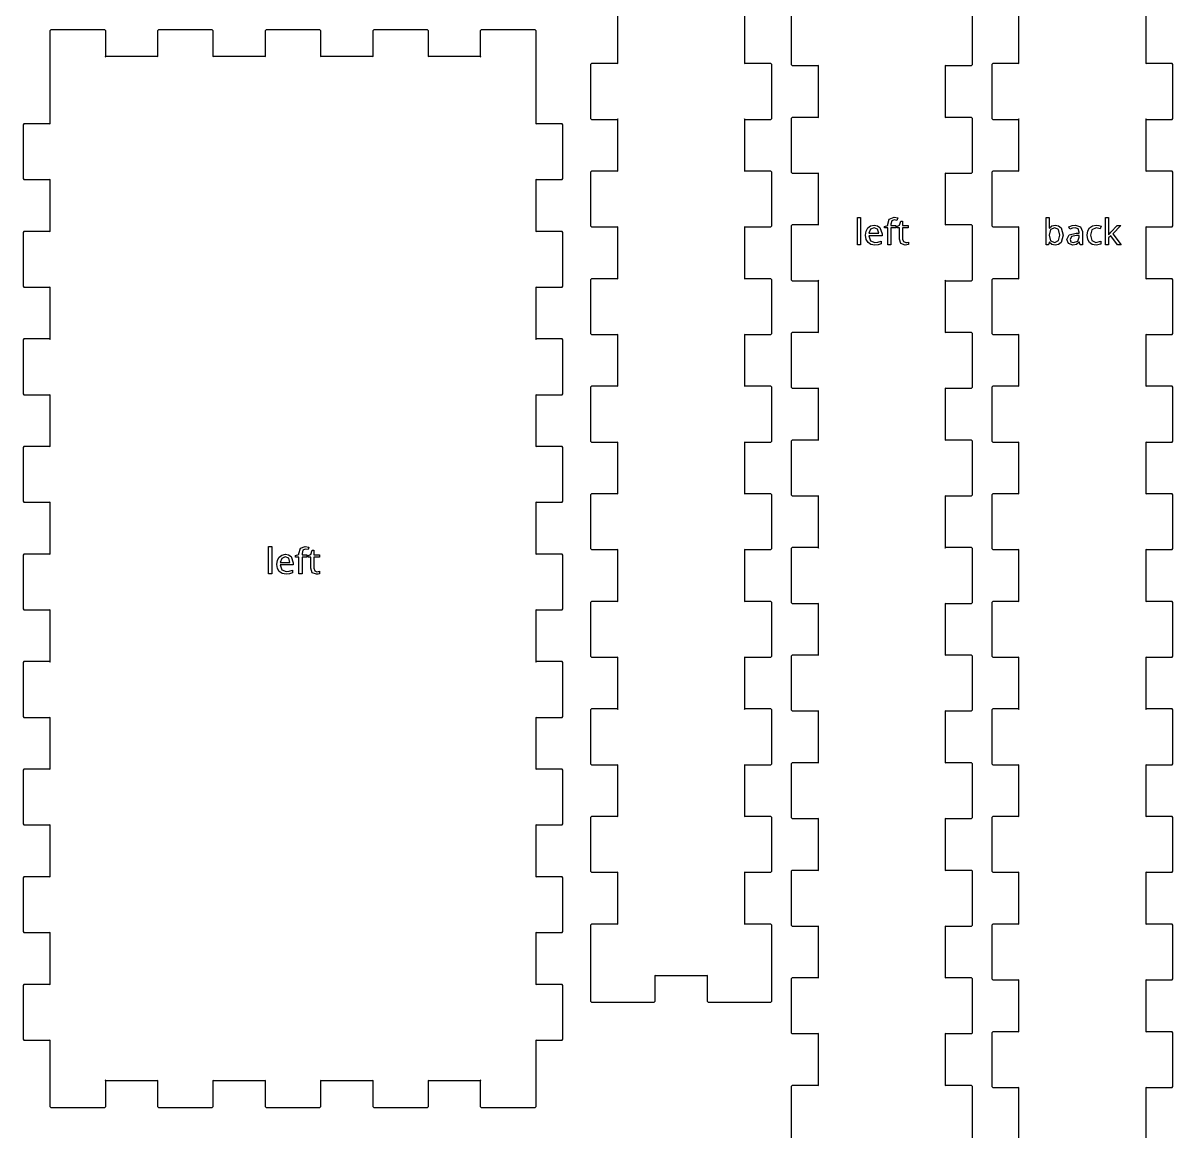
# Model space of a CAD drawing. Extents: x 9 to 592, y 22 to 392.
# Drawn here: x 173.1 to 301.3, y 147.5 to 271.1 of the extents above; entities that cross this region are included whole.
import ezdxf

# ---------------------------------------------------------------- set-up
doc = ezdxf.new("R2010")
doc.units = 0

msp = doc.modelspace()

# ---------------------------------------------------------------- linework, layer by layer
at = {"layer": 'Layer 1'}
for p, q in [((239.374, 272.376), (239.374, 266.596)), ((253.594, 266.596), (253.594, 272.376)), ((258.745, 272.486), (258.745, 266.486)), ((278.965, 266.486), (278.965, 272.486)), ((284.115, 272.376), (284.115, 266.596)), ((298.335, 266.596), (298.335, 272.376)), ((176.1957, 270.376), (176.0857, 270.266)), ((176.0857, 270.266), (176.0857, 267.266)), ((182.1957, 270.376), (176.1957, 270.376)), ((182.3057, 270.266), (182.1957, 270.376)), ((182.3057, 267.376), (182.3057, 270.266)), ((188.1957, 270.376), (188.0857, 270.266)), ((188.0857, 270.266), (188.0857, 267.376)), ((194.1957, 270.376), (188.1957, 270.376)), ((194.3057, 270.266), (194.1957, 270.376)), ((194.3057, 267.376), (194.3057, 270.266)), ((200.1957, 270.376), (200.0857, 270.266)), ((200.0857, 270.266), (200.0857, 267.376)), ((206.1957, 270.376), (200.1957, 270.376)), ((206.3057, 270.266), (206.1957, 270.376)), ((206.3057, 267.376), (206.3057, 270.266)), ((212.1957, 270.376), (212.0857, 270.266)), ((212.0857, 270.266), (212.0857, 267.376)), ((218.1957, 270.376), (212.1957, 270.376)), ((218.3057, 270.266), (218.1957, 270.376)), ((218.3057, 267.376), (218.3057, 270.266)), ((224.1957, 270.376), (224.0857, 270.266)), ((224.0857, 270.266), (224.0857, 267.376)), ((230.1957, 270.376), (224.1957, 270.376)), ((230.3057, 270.266), (230.1957, 270.376)), ((230.3057, 267.266), (230.3057, 270.266)), ((176.0857, 267.266), (176.0857, 259.876)), ((182.3057, 267.376), (182.26445, 267.33475)), ((182.26445, 267.33475), (182.3057, 267.376)), ((188.0857, 267.376), (182.3057, 267.376)), ((188.0857, 267.376), (188.12695, 267.33475)), ((188.12695, 267.33475), (188.0857, 267.376)), ((194.3057, 267.376), (194.26445, 267.33475)), ((194.26445, 267.33475), (194.3057, 267.376)), ((200.0857, 267.376), (194.3057, 267.376)), ((200.0857, 267.376), (200.12695, 267.33475)), ((200.12695, 267.33475), (200.0857, 267.376)), ((206.3057, 267.376), (206.26445, 267.33475)), ((206.26445, 267.33475), (206.3057, 267.376)), ((212.0857, 267.376), (206.3057, 267.376)), ((212.0857, 267.376), (212.12695, 267.33475)), ((212.12695, 267.33475), (212.0857, 267.376)), ((218.3057, 267.376), (218.26445, 267.33475)), ((218.26445, 267.33475), (218.3057, 267.376)), ((224.0857, 267.376), (218.3057, 267.376)), ((224.0857, 267.376), (224.12695, 267.33475)), ((224.12695, 267.33475), (224.0857, 267.376)), ((230.3057, 259.876), (230.3057, 267.266)), ((236.484, 266.596), (236.374, 266.486)), ((236.374, 266.486), (236.374, 260.486)), ((239.374, 266.596), (236.484, 266.596)), ((239.374, 266.596), (239.41525, 266.55475)), ((239.41525, 266.55475), (239.374, 266.596)), ((253.594, 266.596), (253.55275, 266.55475)), ((253.55275, 266.55475), (253.594, 266.596)), ((256.484, 266.596), (253.594, 266.596)), ((256.594, 266.486), (256.484, 266.596)), ((256.594, 260.486), (256.594, 266.486)), ((258.745, 266.486), (258.855, 266.376)), ((258.855, 266.376), (261.745, 266.376)), ((261.745, 266.376), (261.78625, 266.41725)), ((261.78625, 266.41725), (261.745, 266.376)), ((261.745, 266.376), (261.745, 260.596)), ((275.965, 266.376), (275.92375, 266.41725)), ((275.92375, 266.41725), (275.965, 266.376)), ((275.965, 260.596), (275.965, 266.376)), ((275.965, 266.376), (278.855, 266.376)), ((278.855, 266.376), (278.965, 266.486)), ((281.225, 266.596), (281.115, 266.486)), ((281.115, 266.486), (281.115, 260.486)), ((284.115, 266.596), (281.225, 266.596)), ((284.115, 266.596), (284.15625, 266.55475)), ((284.15625, 266.55475), (284.115, 266.596)), ((298.335, 266.596), (298.29375, 266.55475)), ((298.29375, 266.55475), (298.335, 266.596)), ((301.225, 266.596), (298.335, 266.596)), ((301.335, 266.486), (301.225, 266.596)), ((301.335, 260.486), (301.335, 266.486)), ((236.374, 260.486), (236.484, 260.376)), ((236.484, 260.376), (239.374, 260.376)), ((239.374, 260.376), (239.41525, 260.41725)), ((239.41525, 260.41725), (239.374, 260.376)), ((239.374, 260.376), (239.374, 254.596)), ((253.594, 260.376), (253.55275, 260.41725)), ((253.55275, 260.41725), (253.594, 260.376)), ((253.594, 254.596), (253.594, 260.376)), ((253.594, 260.376), (256.484, 260.376)), ((256.484, 260.376), (256.594, 260.486)), ((258.855, 260.596), (258.745, 260.486)), ((258.745, 260.486), (258.745, 254.486)), ((261.745, 260.596), (258.855, 260.596)), ((261.745, 260.596), (261.78625, 260.55475)), ((261.78625, 260.55475), (261.745, 260.596)), ((275.965, 260.596), (275.92375, 260.55475)), ((275.92375, 260.55475), (275.965, 260.596)), ((278.855, 260.596), (275.965, 260.596)), ((278.965, 260.486), (278.855, 260.596)), ((278.965, 254.486), (278.965, 260.486)), ((281.115, 260.486), (281.225, 260.376)), ((281.225, 260.376), (284.115, 260.376)), ((284.115, 260.376), (284.15625, 260.41725)), ((284.15625, 260.41725), (284.115, 260.376)), ((284.115, 260.376), (284.115, 254.596)), ((298.335, 260.376), (298.29375, 260.41725)), ((298.29375, 260.41725), (298.335, 260.376)), ((298.335, 254.596), (298.335, 260.376)), ((298.335, 260.376), (301.225, 260.376)), ((301.225, 260.376), (301.335, 260.486)), ((173.1957, 259.876), (173.0857, 259.766)), ((173.0857, 259.766), (173.0857, 253.766)), ((176.0857, 259.876), (173.1957, 259.876)), ((176.0857, 259.876), (176.12695, 259.83475)), ((176.12695, 259.83475), (176.0857, 259.876)), ((230.3057, 259.876), (230.26445, 259.83475)), ((230.26445, 259.83475), (230.3057, 259.876)), ((233.1957, 259.876), (230.3057, 259.876)), ((233.3057, 259.766), (233.1957, 259.876)), ((233.3057, 253.766), (233.3057, 259.766)), ((236.484, 254.596), (236.374, 254.486)), ((236.374, 254.486), (236.374, 248.486)), ((239.374, 254.596), (236.484, 254.596)), ((239.374, 254.596), (239.41525, 254.55475)), ((239.41525, 254.55475), (239.374, 254.596)), ((253.594, 254.596), (253.55275, 254.55475)), ((253.55275, 254.55475), (253.594, 254.596)), ((256.484, 254.596), (253.594, 254.596)), ((256.594, 254.486), (256.484, 254.596)), ((256.594, 248.486), (256.594, 254.486)), ((258.745, 254.486), (258.855, 254.376)), ((258.855, 254.376), (261.745, 254.376)), ((261.745, 254.376), (261.78625, 254.41725)), ((261.78625, 254.41725), (261.745, 254.376)), ((261.745, 254.376), (261.745, 248.596)), ((275.965, 254.376), (275.92375, 254.41725)), ((275.92375, 254.41725), (275.965, 254.376)), ((275.965, 248.596), (275.965, 254.376)), ((275.965, 254.376), (278.855, 254.376)), ((278.855, 254.376), (278.965, 254.486)), ((281.225, 254.596), (281.115, 254.486)), ((281.115, 254.486), (281.115, 248.486)), ((284.115, 254.596), (281.225, 254.596)), ((284.115, 254.596), (284.15625, 254.55475)), ((284.15625, 254.55475), (284.115, 254.596)), ((298.335, 254.596), (298.29375, 254.55475)), ((298.29375, 254.55475), (298.335, 254.596)), ((301.225, 254.596), (298.335, 254.596)), ((301.335, 254.486), (301.225, 254.596)), ((301.335, 248.486), (301.335, 254.486)), ((173.0857, 253.766), (173.1957, 253.656)), ((173.1957, 253.656), (176.0857, 253.656)), ((176.0857, 253.656), (176.12695, 253.69725)), ((176.12695, 253.69725), (176.0857, 253.656)), ((176.0857, 253.656), (176.0857, 247.876)), ((230.3057, 253.656), (230.26445, 253.69725)), ((230.26445, 253.69725), (230.3057, 253.656)), ((230.3057, 247.876), (230.3057, 253.656)), ((230.3057, 253.656), (233.1957, 253.656)), ((233.1957, 253.656), (233.3057, 253.766)), ((266.141133, 246.387719), (266.141133, 249.426781)), ((266.141133, 249.426781), (266.492695, 249.426781)), ((266.492695, 249.426781), (266.492695, 246.387719)), ((269.523945, 248.667016), (269.693867, 249.252953)), ((269.693867, 249.252953), (270.221211, 249.448266)), ((269.961445, 249.042016), (269.875508, 248.670922)), ((270.225117, 249.159203), (269.961445, 249.042016)), ((270.221211, 249.448266), (270.637227, 249.376)), ((270.543477, 249.100609), (270.225117, 249.159203)), ((270.637227, 249.376), (270.543477, 249.100609)), ((270.836445, 248.567406), (270.97707, 249.024438)), ((270.97707, 249.024438), (271.186055, 249.024438)), ((271.186055, 249.024438), (271.186055, 248.53225)), ((287.183984, 246.387719), (287.183984, 249.426781)), ((287.183984, 249.426781), (287.535546, 249.426781)), ((287.535546, 249.426781), (287.535546, 248.6885)), ((293.808984, 246.387719), (293.808984, 249.426781)), ((293.808984, 249.426781), (294.156641, 249.426781)), ((294.156641, 249.426781), (294.156641, 247.838891)), ((173.1957, 247.876), (173.0857, 247.766)), ((173.0857, 247.766), (173.0857, 241.766)), ((176.0857, 247.876), (173.1957, 247.876)), ((176.0857, 247.876), (176.12695, 247.83475)), ((176.12695, 247.83475), (176.0857, 247.876)), ((230.3057, 247.876), (230.26445, 247.83475)), ((230.26445, 247.83475), (230.3057, 247.876)), ((233.1957, 247.876), (230.3057, 247.876)), ((233.3057, 247.766), (233.1957, 247.876)), ((233.3057, 241.766), (233.3057, 247.766)), ((236.374, 248.486), (236.484, 248.376)), ((236.484, 248.376), (239.374, 248.376)), ((239.374, 248.376), (239.41525, 248.41725)), ((239.41525, 248.41725), (239.374, 248.376)), ((239.374, 248.376), (239.374, 242.596)), ((253.594, 248.376), (253.55275, 248.41725)), ((253.55275, 248.41725), (253.594, 248.376)), ((253.594, 242.596), (253.594, 248.376)), ((253.594, 248.376), (256.484, 248.376)), ((256.484, 248.376), (256.594, 248.486)), ((258.855, 248.596), (258.745, 248.486)), ((258.745, 248.486), (258.745, 242.486)), ((261.745, 248.596), (258.855, 248.596)), ((261.745, 248.596), (261.78625, 248.55475)), ((261.78625, 248.55475), (261.745, 248.596)), ((267.053242, 247.444359), (267.117207, 247.90725)), ((267.117207, 247.90725), (267.309102, 248.264671)), ((267.309102, 248.264671), (267.609883, 248.494652)), ((267.598164, 248.122093), (267.424336, 247.670921)), ((267.424336, 247.670921), (268.516133, 247.670921)), ((267.996602, 248.284203), (267.598164, 248.122093)), ((267.609883, 248.494652), (268.000508, 248.571312)), ((268.377461, 248.127953), (267.996602, 248.284203)), ((267.996602, 248.284203), (267.996602, 248.284203)), ((268.000508, 248.571312), (268.363789, 248.505882)), ((268.363789, 248.505882), (268.645039, 248.309593)), ((268.516133, 247.670921), (268.377461, 248.127953)), ((268.645039, 248.309593), (268.885273, 247.604515)), ((268.885273, 247.604515), (268.885273, 247.391625)), ((269.148945, 248.422875), (269.523945, 248.543969)), ((269.148945, 248.258813), (269.148945, 248.422875)), ((269.523945, 248.258813), (269.148945, 248.258813)), ((269.523945, 248.543969), (269.523945, 248.667016)), ((269.523945, 246.387719), (269.523945, 248.258813)), ((269.875508, 248.670922), (269.875508, 248.53225)), ((269.875508, 248.53225), (270.416524, 248.53225)), ((270.416523, 248.258813), (269.875508, 248.258813)), ((269.875508, 248.258813), (269.875508, 246.387719)), ((270.416524, 248.53225), (270.416523, 248.258813)), ((270.529805, 248.426781), (270.836445, 248.567406)), ((270.529805, 248.258813), (270.529805, 248.426781)), ((270.832539, 248.258813), (270.529805, 248.258813)), ((270.832539, 247.010766), (270.832539, 248.258813)), ((271.186055, 248.53225), (271.805195, 248.53225)), ((271.805195, 248.258813), (271.186055, 248.258813)), ((271.186055, 248.258813), (271.186055, 247.020531)), ((271.805195, 248.53225), (271.805195, 248.258813)), ((275.965, 248.596), (275.92375, 248.55475)), ((275.92375, 248.55475), (275.965, 248.596)), ((278.855, 248.596), (275.965, 248.596)), ((278.965, 248.486), (278.855, 248.596)), ((278.965, 242.486), (278.965, 248.486)), ((281.115, 248.486), (281.225, 248.376)), ((281.225, 248.376), (284.115, 248.376)), ((284.115, 248.376), (284.15625, 248.41725)), ((284.15625, 248.41725), (284.115, 248.376)), ((284.115, 248.376), (284.115, 242.596)), ((287.535546, 248.6885), (287.516015, 248.247094)), ((287.516015, 248.247094), (287.535546, 248.247094)), ((287.535546, 248.247094), (287.80996, 248.487328)), ((287.676172, 248.092797), (287.535547, 247.471703)), ((288.141015, 248.276391), (287.676172, 248.092797)), ((287.80996, 248.487328), (288.199609, 248.567406)), ((288.578515, 248.073266), (288.141015, 248.276391)), ((288.141015, 248.276391), (288.141015, 248.276391)), ((288.199609, 248.567406), (288.575098, 248.494164)), ((288.199609, 248.567406), (288.199609, 248.567406)), ((288.575098, 248.494164), (288.853906, 248.274438)), ((288.721094, 247.463891), (288.578515, 248.073266)), ((288.853906, 248.274438), (289.084375, 247.459984)), ((289.725, 248.383813), (290.078516, 248.518578)), ((289.832422, 248.120141), (289.725, 248.383813)), ((289.745996, 247.480493), (290.517969, 247.667016)), ((290.115625, 248.233422), (289.832422, 248.120141)), ((290.078516, 248.518578), (290.457422, 248.567406)), ((290.437891, 248.284203), (290.115625, 248.233422)), ((290.775781, 248.167016), (290.437891, 248.284203)), ((290.457422, 248.567406), (291.035547, 248.395531)), ((290.517969, 247.667016), (290.88125, 247.680688)), ((290.88125, 247.807641), (290.775781, 248.167016)), ((290.88125, 247.680688), (290.88125, 247.807641)), ((291.035547, 248.395531), (291.225, 247.848656)), ((291.225, 247.848656), (291.225, 246.387719)), ((291.769922, 247.448266), (291.834863, 247.925316)), ((291.834863, 247.925316), (292.029688, 248.278344)), ((292.029688, 248.278344), (292.346582, 248.49807)), ((292.2875, 248.059594), (292.133203, 247.452172)), ((292.766016, 248.264672), (292.2875, 248.059594)), ((292.346582, 248.49807), (292.773828, 248.571313)), ((293.228906, 248.163109), (292.766016, 248.264672)), ((292.773828, 248.571313), (293.082422, 248.538109)), ((293.082422, 248.538109), (293.336328, 248.456078)), ((293.336328, 248.456078), (293.228906, 248.163109)), ((294.156641, 247.838891), (294.141016, 247.491234)), ((294.156641, 247.491234), (294.275781, 247.643578)), ((294.275781, 247.643578), (294.4125, 247.807641)), ((294.4125, 247.807641), (295.098047, 248.53225)), ((295.508203, 248.53225), (294.641016, 247.616234)), ((294.641016, 247.616234), (295.56875, 246.387719)), ((295.098047, 248.53225), (295.508203, 248.53225)), ((298.335, 248.376), (298.29375, 248.41725)), ((298.29375, 248.41725), (298.335, 248.376)), ((298.335, 242.596), (298.335, 248.376)), ((298.335, 248.376), (301.225, 248.376)), ((301.225, 248.376), (301.335, 248.486)), ((266.492695, 246.387719), (266.141133, 246.387719)), ((267.121602, 246.987328), (267.053242, 247.444359)), ((267.32668, 246.639671), (267.121602, 246.987328)), ((267.653828, 246.42141), (267.32668, 246.639671)), ((268.885273, 247.391625), (267.416523, 247.391625)), ((267.416523, 247.391625), (267.60207, 246.836938)), ((267.60207, 246.836938), (268.100117, 246.647484)), ((268.084492, 246.348656), (267.653828, 246.42141)), ((268.453633, 246.379906), (268.084492, 246.348656)), ((268.084492, 246.348656), (268.084492, 246.348656)), ((268.100117, 246.647484), (268.426289, 246.676781)), ((268.426289, 246.676781), (268.787617, 246.795922)), ((268.787617, 246.487328), (268.453633, 246.379906)), ((268.787617, 246.795922), (268.787617, 246.487328)), ((269.875508, 246.387719), (269.523945, 246.387719)), ((270.989766, 246.514184), (270.832539, 247.010766)), ((271.461445, 246.348656), (270.989766, 246.514184)), ((271.186055, 247.020531), (271.273946, 246.735375)), ((271.273946, 246.735375), (271.521993, 246.635766)), ((271.668477, 246.37014), (271.461445, 246.348656)), ((271.521992, 246.635766), (271.682148, 246.649438)), ((271.521993, 246.635766), (271.521992, 246.635766)), ((271.82082, 246.411156), (271.668477, 246.37014)), ((271.682148, 246.649438), (271.82082, 246.680688)), ((271.82082, 246.680688), (271.82082, 246.411156)), ((287.435937, 246.387719), (287.183984, 246.387719)), ((287.508203, 246.659203), (287.435937, 246.387719)), ((287.535547, 246.659203), (287.508203, 246.659203)), ((287.535547, 247.471703), (287.535547, 247.456078)), ((287.535547, 247.456078), (287.678125, 246.827172)), ((287.812891, 246.426781), (287.535547, 246.659203)), ((287.678125, 246.827172), (288.148828, 246.639672)), ((288.199609, 246.348656), (287.812891, 246.426781)), ((288.148828, 246.639672), (288.578515, 246.850609)), ((288.570215, 246.420922), (288.199609, 246.348656)), ((288.85, 246.637719), (288.570215, 246.420922)), ((288.578515, 246.850609), (288.721094, 247.463891)), ((289.084375, 247.459984), (288.85, 246.637719)), ((289.488672, 246.983422), (289.745996, 247.480493)), ((289.668359, 246.514672), (289.488672, 246.983422)), ((290.164453, 246.348657), (289.668359, 246.514672)), ((290.021875, 247.305688), (289.853906, 246.979516)), ((289.853906, 246.979516), (289.955469, 246.721703)), ((289.955469, 246.721703), (290.244531, 246.631859)), ((290.560938, 247.422875), (290.021875, 247.305688)), ((290.564844, 246.418969), (290.164453, 246.348657)), ((290.244531, 246.631859), (290.707422, 246.790063)), ((290.244531, 246.631859), (290.244531, 246.631859)), ((290.877344, 247.436547), (290.560938, 247.422875)), ((290.885156, 246.692406), (290.564844, 246.418969)), ((290.707422, 246.790063), (290.877344, 247.243188)), ((290.877344, 247.243188), (290.877344, 247.436547)), ((290.900781, 246.692406), (290.885156, 246.692406)), ((290.96914, 246.387719), (290.900781, 246.692406)), ((291.225, 246.387719), (290.96914, 246.387719)), ((291.834375, 246.978539), (291.769922, 247.448266)), ((292.027734, 246.631859), (291.834375, 246.978539)), ((292.336816, 246.419457), (292.027734, 246.631859)), ((292.133203, 247.452172), (292.2875, 246.856469)), ((292.2875, 246.856469), (292.744531, 246.651391)), ((292.748438, 246.348656), (292.336816, 246.419457)), ((292.744531, 246.651391), (293.301172, 246.776391)), ((293.301172, 246.463891), (292.748438, 246.348656)), ((292.748438, 246.348656), (292.748438, 246.348656)), ((293.301172, 246.776391), (293.301172, 246.463891)), ((294.156641, 246.387719), (293.808984, 246.387719)), ((294.141016, 247.491234), (294.156641, 247.491234)), ((294.400781, 247.387719), (294.156641, 247.174828)), ((294.156641, 247.174828), (294.156641, 246.387719)), ((295.144922, 246.387719), (294.400781, 247.387719)), ((295.56875, 246.387719), (295.144922, 246.387719)), ((236.484, 242.596), (236.374, 242.486)), ((236.374, 242.486), (236.374, 236.486)), ((239.374, 242.596), (236.484, 242.596)), ((239.374, 242.596), (239.41525, 242.55475)), ((239.41525, 242.55475), (239.374, 242.596)), ((253.594, 242.596), (253.55275, 242.55475)), ((253.55275, 242.55475), (253.594, 242.596)), ((256.484, 242.596), (253.594, 242.596)), ((256.594, 242.486), (256.484, 242.596)), ((256.594, 236.486), (256.594, 242.486)), ((258.745, 242.486), (258.855, 242.376)), ((261.745, 242.376), (261.78625, 242.41725)), ((261.78625, 242.41725), (261.745, 242.376)), ((275.965, 242.376), (275.92375, 242.41725)), ((275.92375, 242.41725), (275.965, 242.376)), ((278.855, 242.376), (278.965, 242.486)), ((281.225, 242.596), (281.115, 242.486)), ((281.115, 242.486), (281.115, 236.486)), ((284.115, 242.596), (281.225, 242.596)), ((284.115, 242.596), (284.15625, 242.55475)), ((284.15625, 242.55475), (284.115, 242.596)), ((298.335, 242.596), (298.29375, 242.55475)), ((298.29375, 242.55475), (298.335, 242.596)), ((301.225, 242.596), (298.335, 242.596)), ((301.335, 242.486), (301.225, 242.596)), ((301.335, 236.486), (301.335, 242.486)), ((173.0857, 241.766), (173.1957, 241.656)), ((173.1957, 241.656), (176.0857, 241.656)), ((176.0857, 241.656), (176.12695, 241.69725)), ((176.12695, 241.69725), (176.0857, 241.656)), ((176.0857, 241.656), (176.0857, 235.876)), ((230.3057, 241.656), (230.26445, 241.69725)), ((230.26445, 241.69725), (230.3057, 241.656)), ((230.3057, 235.876), (230.3057, 241.656)), ((230.3057, 241.656), (233.1957, 241.656)), ((233.1957, 241.656), (233.3057, 241.766)), ((258.855, 242.376), (261.745, 242.376)), ((261.745, 242.376), (261.745, 236.596)), ((275.965, 236.596), (275.965, 242.376)), ((275.965, 242.376), (278.855, 242.376)), ((236.374, 236.486), (236.484, 236.376)), ((236.484, 236.376), (239.374, 236.376)), ((239.374, 236.376), (239.41525, 236.41725)), ((239.41525, 236.41725), (239.374, 236.376)), ((239.374, 236.376), (239.374, 230.596)), ((253.594, 236.376), (253.55275, 236.41725)), ((253.55275, 236.41725), (253.594, 236.376)), ((253.594, 230.596), (253.594, 236.376)), ((253.594, 236.376), (256.484, 236.376)), ((256.484, 236.376), (256.594, 236.486)), ((258.855, 236.596), (258.745, 236.486)), ((258.745, 236.486), (258.745, 230.486)), ((261.745, 236.596), (258.855, 236.596)), ((261.745, 236.596), (261.78625, 236.55475)), ((261.78625, 236.55475), (261.745, 236.596)), ((275.965, 236.596), (275.92375, 236.55475)), ((275.92375, 236.55475), (275.965, 236.596)), ((278.855, 236.596), (275.965, 236.596)), ((278.965, 236.486), (278.855, 236.596)), ((278.965, 230.486), (278.965, 236.486)), ((281.115, 236.486), (281.225, 236.376)), ((281.225, 236.376), (284.115, 236.376)), ((284.115, 236.376), (284.15625, 236.41725)), ((284.15625, 236.41725), (284.115, 236.376)), ((284.115, 236.376), (284.115, 230.596)), ((298.335, 236.376), (298.29375, 236.41725)), ((298.29375, 236.41725), (298.335, 236.376)), ((298.335, 230.596), (298.335, 236.376)), ((298.335, 236.376), (301.225, 236.376)), ((301.225, 236.376), (301.335, 236.486)), ((173.1957, 235.876), (173.0857, 235.766)), ((173.0857, 235.766), (173.0857, 229.766)), ((176.0857, 235.876), (173.1957, 235.876)), ((176.0857, 235.876), (176.12695, 235.83475)), ((176.12695, 235.83475), (176.0857, 235.876)), ((230.3057, 235.876), (230.26445, 235.83475)), ((230.26445, 235.83475), (230.3057, 235.876)), ((233.1957, 235.876), (230.3057, 235.876)), ((233.3057, 235.766), (233.1957, 235.876)), ((233.3057, 229.766), (233.3057, 235.766)), ((173.0857, 229.766), (173.1957, 229.656)), ((173.1957, 229.656), (176.0857, 229.656)), ((176.0857, 229.656), (176.12695, 229.69725)), ((176.12695, 229.69725), (176.0857, 229.656)), ((176.0857, 229.656), (176.0857, 223.876)), ((230.3057, 229.656), (230.26445, 229.69725)), ((230.26445, 229.69725), (230.3057, 229.656)), ((230.3057, 223.876), (230.3057, 229.656)), ((230.3057, 229.656), (233.1957, 229.656)), ((233.1957, 229.656), (233.3057, 229.766)), ((236.484, 230.596), (236.374, 230.486)), ((236.374, 230.486), (236.374, 224.486)), ((239.374, 230.596), (236.484, 230.596)), ((239.374, 230.596), (239.41525, 230.55475)), ((239.41525, 230.55475), (239.374, 230.596)), ((253.594, 230.596), (253.55275, 230.55475)), ((253.55275, 230.55475), (253.594, 230.596)), ((256.484, 230.596), (253.594, 230.596)), ((256.594, 230.486), (256.484, 230.596)), ((256.594, 224.486), (256.594, 230.486)), ((258.745, 230.486), (258.855, 230.376)), ((258.855, 230.376), (261.745, 230.376)), ((261.745, 230.376), (261.78625, 230.41725)), ((261.78625, 230.41725), (261.745, 230.376)), ((261.745, 230.376), (261.745, 224.596)), ((275.965, 230.376), (275.92375, 230.41725)), ((275.92375, 230.41725), (275.965, 230.376)), ((275.965, 224.596), (275.965, 230.376)), ((275.965, 230.376), (278.855, 230.376)), ((278.855, 230.376), (278.965, 230.486)), ((281.225, 230.596), (281.115, 230.486)), ((281.115, 230.486), (281.115, 224.486)), ((284.115, 230.596), (281.225, 230.596)), ((284.115, 230.596), (284.15625, 230.55475)), ((284.15625, 230.55475), (284.115, 230.596)), ((298.335, 230.596), (298.29375, 230.55475)), ((298.29375, 230.55475), (298.335, 230.596)), ((301.225, 230.596), (298.335, 230.596)), ((301.335, 230.486), (301.225, 230.596)), ((301.335, 224.486), (301.335, 230.486)), ((236.374, 224.486), (236.484, 224.376)), ((256.484, 224.376), (256.594, 224.486)), ((258.855, 224.596), (258.745, 224.486)), ((258.745, 224.486), (258.745, 218.486)), ((261.745, 224.596), (258.855, 224.596)), ((261.745, 224.596), (261.78625, 224.55475)), ((261.78625, 224.55475), (261.745, 224.596)), ((275.965, 224.596), (275.92375, 224.55475)), ((275.92375, 224.55475), (275.965, 224.596)), ((278.855, 224.596), (275.965, 224.596)), ((278.965, 224.486), (278.855, 224.596)), ((278.965, 218.486), (278.965, 224.486)), ((281.115, 224.486), (281.225, 224.376)), ((301.225, 224.376), (301.335, 224.486)), ((173.1957, 223.876), (173.0857, 223.766)), ((173.0857, 223.766), (173.0857, 217.766)), ((176.0857, 223.876), (173.1957, 223.876)), ((176.0857, 223.876), (176.12695, 223.83475)), ((176.12695, 223.83475), (176.0857, 223.876)), ((230.3057, 223.876), (230.26445, 223.83475)), ((230.26445, 223.83475), (230.3057, 223.876)), ((233.1957, 223.876), (230.3057, 223.876)), ((233.3057, 223.766), (233.1957, 223.876)), ((233.3057, 217.766), (233.3057, 223.766)), ((236.484, 224.376), (239.374, 224.376)), ((239.374, 224.376), (239.41525, 224.41725)), ((239.41525, 224.41725), (239.374, 224.376)), ((239.374, 224.376), (239.374, 218.596)), ((253.594, 224.376), (253.55275, 224.41725)), ((253.55275, 224.41725), (253.594, 224.376)), ((253.594, 218.596), (253.594, 224.376)), ((253.594, 224.376), (256.484, 224.376)), ((281.225, 224.376), (284.115, 224.376)), ((284.115, 224.376), (284.15625, 224.41725)), ((284.15625, 224.41725), (284.115, 224.376)), ((284.115, 224.376), (284.115, 218.596)), ((298.335, 224.376), (298.29375, 224.41725)), ((298.29375, 224.41725), (298.335, 224.376)), ((298.335, 218.596), (298.335, 224.376)), ((298.335, 224.376), (301.225, 224.376)), ((236.484, 218.596), (236.374, 218.486)), ((236.374, 218.486), (236.374, 212.486)), ((239.374, 218.596), (236.484, 218.596)), ((239.374, 218.596), (239.41525, 218.55475)), ((239.41525, 218.55475), (239.374, 218.596)), ((253.594, 218.596), (253.55275, 218.55475)), ((253.55275, 218.55475), (253.594, 218.596)), ((256.484, 218.596), (253.594, 218.596)), ((256.594, 218.486), (256.484, 218.596)), ((256.594, 212.486), (256.594, 218.486)), ((258.745, 218.486), (258.855, 218.376)), ((258.855, 218.376), (261.745, 218.376)), ((261.745, 218.376), (261.78625, 218.41725)), ((261.78625, 218.41725), (261.745, 218.376)), ((261.745, 218.376), (261.745, 212.596)), ((275.965, 218.376), (275.92375, 218.41725)), ((275.92375, 218.41725), (275.965, 218.376)), ((275.965, 212.596), (275.965, 218.376)), ((275.965, 218.376), (278.855, 218.376)), ((278.855, 218.376), (278.965, 218.486)), ((281.225, 218.596), (281.115, 218.486)), ((281.115, 218.486), (281.115, 212.486)), ((284.115, 218.596), (281.225, 218.596)), ((284.115, 218.596), (284.15625, 218.55475)), ((284.15625, 218.55475), (284.115, 218.596)), ((298.335, 218.596), (298.29375, 218.55475)), ((298.29375, 218.55475), (298.335, 218.596)), ((301.225, 218.596), (298.335, 218.596)), ((301.335, 218.486), (301.225, 218.596)), ((301.335, 212.486), (301.335, 218.486)), ((173.0857, 217.766), (173.1957, 217.656)), ((173.1957, 217.656), (176.0857, 217.656)), ((176.0857, 217.656), (176.12695, 217.69725)), ((176.12695, 217.69725), (176.0857, 217.656)), ((176.0857, 217.656), (176.0857, 211.876)), ((230.3057, 217.656), (230.26445, 217.69725)), ((230.26445, 217.69725), (230.3057, 217.656)), ((230.3057, 211.876), (230.3057, 217.656)), ((230.3057, 217.656), (233.1957, 217.656)), ((233.1957, 217.656), (233.3057, 217.766)), ((173.1957, 211.876), (173.0857, 211.766)), ((173.0857, 211.766), (173.0857, 205.766)), ((176.0857, 211.876), (173.1957, 211.876)), ((176.0857, 211.876), (176.12695, 211.83475)), ((176.12695, 211.83475), (176.0857, 211.876)), ((200.482133, 209.667719), (200.482133, 212.706781)), ((200.482133, 212.706781), (200.833695, 212.706781)), ((200.833695, 212.706781), (200.833695, 209.667719)), ((201.650102, 211.544671), (201.950883, 211.774652)), ((201.950883, 211.774652), (202.341508, 211.851312)), ((202.341508, 211.851312), (202.704789, 211.785882)), ((202.704789, 211.785882), (202.986039, 211.589593)), ((203.489945, 211.702875), (203.864945, 211.823969)), ((203.489945, 211.538813), (203.489945, 211.702875)), ((203.864945, 211.947016), (204.034867, 212.532953)), ((203.864945, 211.823969), (203.864945, 211.947016)), ((204.034867, 212.532953), (204.562211, 212.728266)), ((204.302445, 212.322016), (204.216508, 211.950922)), ((204.216508, 211.950922), (204.216508, 211.81225)), ((204.216508, 211.81225), (204.757524, 211.81225)), ((204.566117, 212.439203), (204.302445, 212.322016)), ((204.562211, 212.728266), (204.978227, 212.656)), ((204.884477, 212.380609), (204.566117, 212.439203)), ((204.757524, 211.81225), (204.757523, 211.538813)), ((204.870805, 211.706781), (205.177445, 211.847406)), ((204.870805, 211.538813), (204.870805, 211.706781)), ((204.978227, 212.656), (204.884477, 212.380609)), ((205.177445, 211.847406), (205.31807, 212.304438)), ((205.31807, 212.304438), (205.527055, 212.304438)), ((205.527055, 212.304438), (205.527055, 211.81225)), ((205.527055, 211.81225), (206.146195, 211.81225)), ((206.146195, 211.81225), (206.146195, 211.538813)), ((230.3057, 211.876), (230.26445, 211.83475)), ((230.26445, 211.83475), (230.3057, 211.876)), ((233.1957, 211.876), (230.3057, 211.876)), ((233.3057, 211.766), (233.1957, 211.876)), ((233.3057, 205.766), (233.3057, 211.766)), ((236.374, 212.486), (236.484, 212.376)), ((236.484, 212.376), (239.374, 212.376)), ((239.374, 212.376), (239.41525, 212.41725)), ((239.41525, 212.41725), (239.374, 212.376)), ((239.374, 212.376), (239.374, 206.596)), ((253.594, 212.376), (253.55275, 212.41725)), ((253.55275, 212.41725), (253.594, 212.376)), ((253.594, 206.596), (253.594, 212.376)), ((253.594, 212.376), (256.484, 212.376)), ((256.484, 212.376), (256.594, 212.486)), ((258.855, 212.596), (258.745, 212.486)), ((258.745, 212.486), (258.745, 206.486)), ((261.745, 212.596), (258.855, 212.596)), ((261.745, 212.596), (261.78625, 212.55475)), ((261.78625, 212.55475), (261.745, 212.596)), ((275.965, 212.596), (275.92375, 212.55475)), ((275.92375, 212.55475), (275.965, 212.596)), ((278.855, 212.596), (275.965, 212.596)), ((278.965, 212.486), (278.855, 212.596)), ((278.965, 206.486), (278.965, 212.486)), ((281.115, 212.486), (281.225, 212.376)), ((281.225, 212.376), (284.115, 212.376)), ((284.115, 212.376), (284.15625, 212.41725)), ((284.15625, 212.41725), (284.115, 212.376)), ((284.115, 212.376), (284.115, 206.596)), ((298.335, 212.376), (298.29375, 212.41725)), ((298.29375, 212.41725), (298.335, 212.376)), ((298.335, 206.596), (298.335, 212.376)), ((298.335, 212.376), (301.225, 212.376)), ((301.225, 212.376), (301.335, 212.486)), ((201.394242, 210.724359), (201.458207, 211.18725)), ((201.462602, 210.267328), (201.394242, 210.724359)), ((201.458207, 211.18725), (201.650102, 211.544671)), ((203.226273, 210.671625), (201.757523, 210.671625)), ((201.757523, 210.671625), (201.94307, 210.116938)), ((201.939164, 211.402093), (201.765336, 210.950921)), ((201.765336, 210.950921), (202.857133, 210.950921)), ((202.337602, 211.564203), (201.939164, 211.402093)), ((202.718461, 211.407953), (202.337602, 211.564203)), ((202.337602, 211.564203), (202.337602, 211.564203)), ((202.857133, 210.950921), (202.718461, 211.407953)), ((202.986039, 211.589593), (203.226273, 210.884515)), ((203.226273, 210.884515), (203.226273, 210.671625)), ((203.864945, 211.538813), (203.489945, 211.538813)), ((203.864945, 209.667719), (203.864945, 211.538813)), ((204.757523, 211.538813), (204.216508, 211.538813)), ((204.216508, 211.538813), (204.216508, 209.667719)), ((205.173539, 211.538813), (204.870805, 211.538813)), ((205.173539, 210.290766), (205.173539, 211.538813)), ((206.146195, 211.538813), (205.527055, 211.538813)), ((205.527055, 211.538813), (205.527055, 210.300531)), ((200.833695, 209.667719), (200.482133, 209.667719)), ((201.66768, 209.919671), (201.462602, 210.267328)), ((201.994828, 209.70141), (201.66768, 209.919671)), ((201.94307, 210.116938), (202.441117, 209.927484)), ((202.425492, 209.628656), (201.994828, 209.70141)), ((202.794633, 209.659906), (202.425492, 209.628656)), ((202.425492, 209.628656), (202.425492, 209.628656)), ((202.441117, 209.927484), (202.767289, 209.956781)), ((202.767289, 209.956781), (203.128617, 210.075922)), ((203.128617, 209.767328), (202.794633, 209.659906)), ((203.128617, 210.075922), (203.128617, 209.767328)), ((204.216508, 209.667719), (203.864945, 209.667719)), ((205.330766, 209.794184), (205.173539, 210.290766)), ((205.802445, 209.628656), (205.330766, 209.794184)), ((205.527055, 210.300531), (205.614946, 210.015375)), ((205.614946, 210.015375), (205.862993, 209.915766)), ((206.009477, 209.65014), (205.802445, 209.628656)), ((205.862992, 209.915766), (206.023148, 209.929438)), ((205.862993, 209.915766), (205.862992, 209.915766)), ((206.16182, 209.691156), (206.009477, 209.65014)), ((206.023148, 209.929438), (206.16182, 209.960688)), ((206.16182, 209.960688), (206.16182, 209.691156)), ((236.484, 206.596), (236.374, 206.486)), ((236.374, 206.486), (236.374, 200.486)), ((239.374, 206.596), (236.484, 206.596)), ((239.374, 206.596), (239.41525, 206.55475)), ((239.41525, 206.55475), (239.374, 206.596)), ((253.594, 206.596), (253.55275, 206.55475)), ((253.55275, 206.55475), (253.594, 206.596)), ((256.484, 206.596), (253.594, 206.596)), ((256.594, 206.486), (256.484, 206.596)), ((256.594, 200.486), (256.594, 206.486)), ((258.745, 206.486), (258.855, 206.376)), ((278.855, 206.376), (278.965, 206.486)), ((281.225, 206.596), (281.115, 206.486)), ((281.115, 206.486), (281.115, 200.486)), ((284.115, 206.596), (281.225, 206.596)), ((284.115, 206.596), (284.15625, 206.55475)), ((284.15625, 206.55475), (284.115, 206.596)), ((298.335, 206.596), (298.29375, 206.55475)), ((298.29375, 206.55475), (298.335, 206.596)), ((301.225, 206.596), (298.335, 206.596)), ((301.335, 206.486), (301.225, 206.596)), ((301.335, 200.486), (301.335, 206.486)), ((173.0857, 205.766), (173.1957, 205.656)), ((173.1957, 205.656), (176.0857, 205.656)), ((176.0857, 205.656), (176.12695, 205.69725)), ((176.12695, 205.69725), (176.0857, 205.656)), ((176.0857, 205.656), (176.0857, 199.876)), ((230.3057, 205.656), (230.26445, 205.69725)), ((230.26445, 205.69725), (230.3057, 205.656)), ((230.3057, 199.876), (230.3057, 205.656)), ((230.3057, 205.656), (233.1957, 205.656)), ((233.1957, 205.656), (233.3057, 205.766)), ((258.855, 206.376), (261.745, 206.376)), ((261.745, 206.376), (261.78625, 206.41725)), ((261.78625, 206.41725), (261.745, 206.376)), ((261.745, 206.376), (261.745, 200.596)), ((275.965, 206.376), (275.92375, 206.41725)), ((275.92375, 206.41725), (275.965, 206.376)), ((275.965, 200.596), (275.965, 206.376)), ((275.965, 206.376), (278.855, 206.376)), ((236.374, 200.486), (236.484, 200.376)), ((236.484, 200.376), (239.374, 200.376)), ((239.374, 200.376), (239.41525, 200.41725)), ((239.41525, 200.41725), (239.374, 200.376)), ((239.374, 200.376), (239.374, 194.596)), ((253.594, 200.376), (253.55275, 200.41725)), ((253.55275, 200.41725), (253.594, 200.376)), ((253.594, 194.596), (253.594, 200.376)), ((253.594, 200.376), (256.484, 200.376)), ((256.484, 200.376), (256.594, 200.486)), ((258.855, 200.596), (258.745, 200.486)), ((258.745, 200.486), (258.745, 194.486)), ((261.745, 200.596), (258.855, 200.596)), ((261.745, 200.596), (261.78625, 200.55475)), ((261.78625, 200.55475), (261.745, 200.596)), ((275.965, 200.596), (275.92375, 200.55475)), ((275.92375, 200.55475), (275.965, 200.596)), ((278.855, 200.596), (275.965, 200.596)), ((278.965, 200.486), (278.855, 200.596)), ((278.965, 194.486), (278.965, 200.486)), ((281.115, 200.486), (281.225, 200.376)), ((281.225, 200.376), (284.115, 200.376)), ((284.115, 200.376), (284.15625, 200.41725)), ((284.15625, 200.41725), (284.115, 200.376)), ((284.115, 200.376), (284.115, 194.596)), ((298.335, 200.376), (298.29375, 200.41725)), ((298.29375, 200.41725), (298.335, 200.376)), ((298.335, 194.596), (298.335, 200.376)), ((298.335, 200.376), (301.225, 200.376)), ((301.225, 200.376), (301.335, 200.486)), ((173.1957, 199.876), (173.0857, 199.766)), ((173.0857, 199.766), (173.0857, 193.766)), ((176.0857, 199.876), (173.1957, 199.876)), ((176.0857, 199.876), (176.12695, 199.83475)), ((176.12695, 199.83475), (176.0857, 199.876)), ((230.3057, 199.876), (230.26445, 199.83475)), ((230.26445, 199.83475), (230.3057, 199.876)), ((233.1957, 199.876), (230.3057, 199.876)), ((233.3057, 199.766), (233.1957, 199.876)), ((233.3057, 193.766), (233.3057, 199.766)), ((173.0857, 193.766), (173.1957, 193.656)), ((176.0857, 193.656), (176.12695, 193.69725)), ((176.12695, 193.69725), (176.0857, 193.656)), ((230.3057, 193.656), (230.26445, 193.69725)), ((230.26445, 193.69725), (230.3057, 193.656)), ((233.1957, 193.656), (233.3057, 193.766)), ((236.484, 194.596), (236.374, 194.486)), ((236.374, 194.486), (236.374, 188.486)), ((239.374, 194.596), (236.484, 194.596)), ((239.374, 194.596), (239.41525, 194.55475)), ((239.41525, 194.55475), (239.374, 194.596)), ((253.594, 194.596), (253.55275, 194.55475)), ((253.55275, 194.55475), (253.594, 194.596)), ((256.484, 194.596), (253.594, 194.596)), ((256.594, 194.486), (256.484, 194.596)), ((256.594, 188.486), (256.594, 194.486)), ((258.745, 194.486), (258.855, 194.376)), ((258.855, 194.376), (261.745, 194.376)), ((261.745, 194.376), (261.78625, 194.41725)), ((261.78625, 194.41725), (261.745, 194.376)), ((261.745, 194.376), (261.745, 188.596)), ((275.965, 194.376), (275.92375, 194.41725)), ((275.92375, 194.41725), (275.965, 194.376)), ((275.965, 188.596), (275.965, 194.376)), ((275.965, 194.376), (278.855, 194.376)), ((278.855, 194.376), (278.965, 194.486)), ((281.225, 194.596), (281.115, 194.486)), ((281.115, 194.486), (281.115, 188.486)), ((284.115, 194.596), (281.225, 194.596)), ((284.115, 194.596), (284.15625, 194.55475)), ((284.15625, 194.55475), (284.115, 194.596)), ((298.335, 194.596), (298.29375, 194.55475)), ((298.29375, 194.55475), (298.335, 194.596)), ((301.225, 194.596), (298.335, 194.596)), ((301.335, 194.486), (301.225, 194.596)), ((301.335, 188.486), (301.335, 194.486)), ((173.1957, 193.656), (176.0857, 193.656)), ((176.0857, 193.656), (176.0857, 187.876)), ((230.3057, 187.876), (230.3057, 193.656)), ((230.3057, 193.656), (233.1957, 193.656)), ((258.855, 188.596), (258.745, 188.486)), ((261.745, 188.596), (258.855, 188.596)), ((261.745, 188.596), (261.78625, 188.55475)), ((261.78625, 188.55475), (261.745, 188.596)), ((275.965, 188.596), (275.92375, 188.55475)), ((275.92375, 188.55475), (275.965, 188.596)), ((278.855, 188.596), (275.965, 188.596)), ((278.965, 188.486), (278.855, 188.596)), ((173.1957, 187.876), (173.0857, 187.766)), ((173.0857, 187.766), (173.0857, 181.766)), ((176.0857, 187.876), (173.1957, 187.876)), ((176.0857, 187.876), (176.12695, 187.83475)), ((176.12695, 187.83475), (176.0857, 187.876)), ((230.3057, 187.876), (230.26445, 187.83475)), ((230.26445, 187.83475), (230.3057, 187.876)), ((233.1957, 187.876), (230.3057, 187.876)), ((233.3057, 187.766), (233.1957, 187.876)), ((233.3057, 181.766), (233.3057, 187.766)), ((236.374, 188.486), (236.484, 188.376)), ((236.484, 188.376), (239.374, 188.376)), ((239.374, 188.376), (239.41525, 188.41725)), ((239.41525, 188.41725), (239.374, 188.376)), ((239.374, 188.376), (239.374, 182.596)), ((253.594, 188.376), (253.55275, 188.41725)), ((253.55275, 188.41725), (253.594, 188.376)), ((253.594, 182.596), (253.594, 188.376)), ((253.594, 188.376), (256.484, 188.376)), ((256.484, 188.376), (256.594, 188.486)), ((258.745, 188.486), (258.745, 182.486)), ((278.965, 182.486), (278.965, 188.486)), ((281.115, 188.486), (281.225, 188.376)), ((281.225, 188.376), (284.115, 188.376)), ((284.115, 188.376), (284.15625, 188.41725)), ((284.15625, 188.41725), (284.115, 188.376)), ((284.115, 188.376), (284.115, 182.596)), ((298.335, 188.376), (298.29375, 188.41725)), ((298.29375, 188.41725), (298.335, 188.376)), ((298.335, 182.596), (298.335, 188.376)), ((298.335, 188.376), (301.225, 188.376)), ((301.225, 188.376), (301.335, 188.486)), ((236.484, 182.596), (236.374, 182.486)), ((236.374, 182.486), (236.374, 176.486)), ((239.374, 182.596), (236.484, 182.596)), ((239.374, 182.596), (239.41525, 182.55475)), ((239.41525, 182.55475), (239.374, 182.596)), ((253.594, 182.596), (253.55275, 182.55475)), ((253.55275, 182.55475), (253.594, 182.596)), ((256.484, 182.596), (253.594, 182.596)), ((256.594, 182.486), (256.484, 182.596)), ((256.594, 176.486), (256.594, 182.486)), ((258.745, 182.486), (258.855, 182.376)), ((258.855, 182.376), (261.745, 182.376)), ((261.745, 182.376), (261.78625, 182.41725)), ((261.78625, 182.41725), (261.745, 182.376)), ((261.745, 182.376), (261.745, 176.596)), ((275.965, 182.376), (275.92375, 182.41725)), ((275.92375, 182.41725), (275.965, 182.376)), ((275.965, 176.596), (275.965, 182.376)), ((275.965, 182.376), (278.855, 182.376)), ((278.855, 182.376), (278.965, 182.486)), ((281.225, 182.596), (281.115, 182.486)), ((281.115, 182.486), (281.115, 176.486)), ((284.115, 182.596), (281.225, 182.596)), ((284.115, 182.596), (284.15625, 182.55475)), ((284.15625, 182.55475), (284.115, 182.596)), ((298.335, 182.596), (298.29375, 182.55475)), ((298.29375, 182.55475), (298.335, 182.596)), ((301.225, 182.596), (298.335, 182.596)), ((301.335, 182.486), (301.225, 182.596)), ((301.335, 176.486), (301.335, 182.486)), ((173.0857, 181.766), (173.1957, 181.656)), ((173.1957, 181.656), (176.0857, 181.656)), ((176.0857, 181.656), (176.12695, 181.69725)), ((176.12695, 181.69725), (176.0857, 181.656)), ((176.0857, 181.656), (176.0857, 175.876)), ((230.3057, 181.656), (230.26445, 181.69725)), ((230.26445, 181.69725), (230.3057, 181.656)), ((230.3057, 175.876), (230.3057, 181.656)), ((230.3057, 181.656), (233.1957, 181.656)), ((233.1957, 181.656), (233.3057, 181.766)), ((173.1957, 175.876), (173.0857, 175.766)), ((173.0857, 175.766), (173.0857, 169.766)), ((176.0857, 175.876), (173.1957, 175.876)), ((176.0857, 175.876), (176.12695, 175.83475)), ((176.12695, 175.83475), (176.0857, 175.876)), ((230.3057, 175.876), (230.26445, 175.83475)), ((230.26445, 175.83475), (230.3057, 175.876)), ((233.1957, 175.876), (230.3057, 175.876)), ((233.3057, 175.766), (233.1957, 175.876)), ((233.3057, 169.766), (233.3057, 175.766)), ((236.374, 176.486), (236.484, 176.376)), ((236.484, 176.376), (239.374, 176.376)), ((239.374, 176.376), (239.41525, 176.41725)), ((239.41525, 176.41725), (239.374, 176.376)), ((239.374, 176.376), (239.374, 170.596)), ((253.594, 176.376), (253.55275, 176.41725)), ((253.55275, 176.41725), (253.594, 176.376)), ((253.594, 170.596), (253.594, 176.376)), ((253.594, 176.376), (256.484, 176.376)), ((256.484, 176.376), (256.594, 176.486)), ((258.855, 176.596), (258.745, 176.486)), ((258.745, 176.486), (258.745, 170.486)), ((261.745, 176.596), (258.855, 176.596)), ((261.745, 176.596), (261.78625, 176.55475)), ((261.78625, 176.55475), (261.745, 176.596)), ((275.965, 176.596), (275.92375, 176.55475)), ((275.92375, 176.55475), (275.965, 176.596)), ((278.855, 176.596), (275.965, 176.596)), ((278.965, 176.486), (278.855, 176.596)), ((278.965, 170.486), (278.965, 176.486)), ((281.115, 176.486), (281.225, 176.376)), ((281.225, 176.376), (284.115, 176.376)), ((284.115, 176.376), (284.15625, 176.41725)), ((284.15625, 176.41725), (284.115, 176.376)), ((284.115, 176.376), (284.115, 170.596)), ((298.335, 176.376), (298.29375, 176.41725)), ((298.29375, 176.41725), (298.335, 176.376)), ((298.335, 170.596), (298.335, 176.376)), ((298.335, 176.376), (301.225, 176.376)), ((301.225, 176.376), (301.335, 176.486)), ((236.484, 170.596), (236.374, 170.486)), ((239.374, 170.596), (236.484, 170.596)), ((239.374, 170.596), (239.41525, 170.55475)), ((239.41525, 170.55475), (239.374, 170.596)), ((253.594, 170.596), (253.55275, 170.55475)), ((253.55275, 170.55475), (253.594, 170.596)), ((256.484, 170.596), (253.594, 170.596)), ((256.594, 170.486), (256.484, 170.596)), ((281.225, 170.596), (281.115, 170.486)), ((284.115, 170.596), (281.225, 170.596)), ((284.115, 170.596), (284.15625, 170.55475)), ((284.15625, 170.55475), (284.115, 170.596)), ((298.335, 170.596), (298.29375, 170.55475)), ((298.29375, 170.55475), (298.335, 170.596)), ((301.225, 170.596), (298.335, 170.596)), ((301.335, 170.486), (301.225, 170.596)), ((173.0857, 169.766), (173.1957, 169.656)), ((173.1957, 169.656), (176.0857, 169.656)), ((176.0857, 169.656), (176.12695, 169.69725)), ((176.12695, 169.69725), (176.0857, 169.656)), ((176.0857, 169.656), (176.0857, 163.876)), ((230.3057, 169.656), (230.26445, 169.69725)), ((230.26445, 169.69725), (230.3057, 169.656)), ((230.3057, 163.876), (230.3057, 169.656)), ((230.3057, 169.656), (233.1957, 169.656)), ((233.1957, 169.656), (233.3057, 169.766)), ((236.374, 170.486), (236.374, 161.986)), ((256.594, 161.986), (256.594, 170.486)), ((258.745, 170.486), (258.855, 170.376)), ((258.855, 170.376), (261.745, 170.376)), ((261.745, 170.376), (261.78625, 170.41725)), ((261.78625, 170.41725), (261.745, 170.376)), ((261.745, 170.376), (261.745, 164.596)), ((275.965, 170.376), (275.92375, 170.41725)), ((275.92375, 170.41725), (275.965, 170.376)), ((275.965, 164.596), (275.965, 170.376)), ((275.965, 170.376), (278.855, 170.376)), ((278.855, 170.376), (278.965, 170.486)), ((281.115, 170.486), (281.115, 164.486)), ((301.335, 164.486), (301.335, 170.486)), ((243.594, 164.876), (243.55275, 164.91725)), ((243.55275, 164.91725), (243.594, 164.876)), ((243.594, 161.986), (243.594, 164.876)), ((243.594, 164.876), (249.374, 164.876)), ((249.374, 164.876), (249.41525, 164.91725)), ((249.41525, 164.91725), (249.374, 164.876)), ((249.374, 164.876), (249.374, 161.986)), ((258.855, 164.596), (258.745, 164.486)), ((258.745, 164.486), (258.745, 158.486)), ((261.745, 164.596), (258.855, 164.596)), ((261.745, 164.596), (261.78625, 164.55475)), ((261.78625, 164.55475), (261.745, 164.596)), ((275.965, 164.596), (275.92375, 164.55475)), ((275.92375, 164.55475), (275.965, 164.596)), ((278.855, 164.596), (275.965, 164.596)), ((278.965, 164.486), (278.855, 164.596)), ((278.965, 158.486), (278.965, 164.486)), ((281.115, 164.486), (281.225, 164.376)), ((281.225, 164.376), (284.115, 164.376)), ((284.115, 164.376), (284.15625, 164.41725)), ((284.15625, 164.41725), (284.115, 164.376)), ((284.115, 164.376), (284.115, 158.596)), ((298.335, 164.376), (298.29375, 164.41725)), ((298.29375, 164.41725), (298.335, 164.376)), ((298.335, 158.596), (298.335, 164.376)), ((298.335, 164.376), (301.225, 164.376)), ((301.225, 164.376), (301.335, 164.486)), ((173.1957, 163.876), (173.0857, 163.766)), ((173.0857, 163.766), (173.0857, 157.766)), ((176.0857, 163.876), (173.1957, 163.876)), ((176.0857, 163.876), (176.12695, 163.83475)), ((176.12695, 163.83475), (176.0857, 163.876)), ((230.3057, 163.876), (230.26445, 163.83475)), ((230.26445, 163.83475), (230.3057, 163.876)), ((233.1957, 163.876), (230.3057, 163.876)), ((233.3057, 163.766), (233.1957, 163.876)), ((233.3057, 157.766), (233.3057, 163.766)), ((236.374, 161.986), (236.484, 161.876)), ((236.484, 161.876), (239.484, 161.876)), ((239.484, 161.876), (243.484, 161.876)), ((243.484, 161.876), (243.594, 161.986)), ((249.374, 161.986), (249.484, 161.876)), ((249.484, 161.876), (253.484, 161.876)), ((253.484, 161.876), (256.484, 161.876)), ((256.484, 161.876), (256.594, 161.986)), ((173.0857, 157.766), (173.1957, 157.656)), ((233.1957, 157.656), (233.3057, 157.766)), ((258.745, 158.486), (258.855, 158.376)), ((258.855, 158.376), (261.745, 158.376)), ((261.745, 158.376), (261.78625, 158.41725)), ((261.78625, 158.41725), (261.745, 158.376)), ((261.745, 158.376), (261.745, 152.596)), ((275.965, 158.376), (275.92375, 158.41725)), ((275.92375, 158.41725), (275.965, 158.376)), ((275.965, 152.596), (275.965, 158.376)), ((275.965, 158.376), (278.855, 158.376)), ((278.855, 158.376), (278.965, 158.486)), ((281.225, 158.596), (281.115, 158.486)), ((281.115, 158.486), (281.115, 152.486)), ((284.115, 158.596), (281.225, 158.596)), ((284.115, 158.596), (284.15625, 158.55475)), ((284.15625, 158.55475), (284.115, 158.596)), ((298.335, 158.596), (298.29375, 158.55475)), ((298.29375, 158.55475), (298.335, 158.596)), ((301.225, 158.596), (298.335, 158.596)), ((301.335, 158.486), (301.225, 158.596)), ((301.335, 152.486), (301.335, 158.486)), ((173.1957, 157.656), (176.0857, 157.656)), ((176.0857, 157.656), (176.12695, 157.69725)), ((176.12695, 157.69725), (176.0857, 157.656)), ((176.0857, 157.656), (176.0857, 150.266)), ((230.3057, 157.656), (230.26445, 157.69725)), ((230.26445, 157.69725), (230.3057, 157.656)), ((230.3057, 150.266), (230.3057, 157.656)), ((230.3057, 157.656), (233.1957, 157.656)), ((182.3057, 153.156), (182.26445, 153.19725)), ((182.26445, 153.19725), (182.3057, 153.156)), ((182.3057, 150.266), (182.3057, 153.156)), ((182.3057, 153.156), (188.0857, 153.156)), ((188.0857, 153.156), (188.12695, 153.19725)), ((188.12695, 153.19725), (188.0857, 153.156)), ((188.0857, 153.156), (188.0857, 150.266)), ((194.3057, 153.156), (194.26445, 153.19725)), ((194.26445, 153.19725), (194.3057, 153.156)), ((194.3057, 150.266), (194.3057, 153.156)), ((194.3057, 153.156), (200.0857, 153.156)), ((200.0857, 153.156), (200.12695, 153.19725)), ((200.12695, 153.19725), (200.0857, 153.156)), ((200.0857, 153.156), (200.0857, 150.266)), ((206.3057, 153.156), (206.26445, 153.19725)), ((206.26445, 153.19725), (206.3057, 153.156)), ((206.3057, 150.266), (206.3057, 153.156)), ((206.3057, 153.156), (212.0857, 153.156)), ((212.0857, 153.156), (212.12695, 153.19725)), ((212.12695, 153.19725), (212.0857, 153.156)), ((212.0857, 153.156), (212.0857, 150.266)), ((218.3057, 153.156), (218.26445, 153.19725)), ((218.26445, 153.19725), (218.3057, 153.156)), ((218.3057, 150.266), (218.3057, 153.156)), ((218.3057, 153.156), (224.0857, 153.156)), ((224.0857, 153.156), (224.12695, 153.19725)), ((224.12695, 153.19725), (224.0857, 153.156)), ((224.0857, 153.156), (224.0857, 150.266)), ((258.855, 152.596), (258.745, 152.486)), ((258.745, 152.486), (258.745, 146.486)), ((261.745, 152.596), (258.855, 152.596)), ((261.745, 152.596), (261.78625, 152.55475)), ((261.78625, 152.55475), (261.745, 152.596)), ((275.965, 152.596), (275.92375, 152.55475)), ((275.92375, 152.55475), (275.965, 152.596)), ((278.855, 152.596), (275.965, 152.596)), ((278.965, 152.486), (278.855, 152.596)), ((278.965, 146.486), (278.965, 152.486)), ((281.115, 152.486), (281.225, 152.376)), ((281.225, 152.376), (284.115, 152.376)), ((284.115, 152.376), (284.15625, 152.41725)), ((284.15625, 152.41725), (284.115, 152.376)), ((284.115, 152.376), (284.115, 146.596)), ((298.335, 152.376), (298.29375, 152.41725)), ((298.29375, 152.41725), (298.335, 152.376)), ((298.335, 146.596), (298.335, 152.376)), ((298.335, 152.376), (301.225, 152.376)), ((301.225, 152.376), (301.335, 152.486)), ((176.0857, 150.266), (176.1957, 150.156)), ((176.1957, 150.156), (182.1957, 150.156)), ((182.1957, 150.156), (182.3057, 150.266)), ((188.0857, 150.266), (188.1957, 150.156)), ((188.1957, 150.156), (194.1957, 150.156)), ((194.1957, 150.156), (194.3057, 150.266)), ((200.0857, 150.266), (200.1957, 150.156)), ((200.1957, 150.156), (206.1957, 150.156)), ((206.1957, 150.156), (206.3057, 150.266)), ((212.0857, 150.266), (212.1957, 150.156)), ((212.1957, 150.156), (218.1957, 150.156)), ((218.1957, 150.156), (218.3057, 150.266)), ((224.0857, 150.266), (224.1957, 150.156)), ((224.1957, 150.156), (230.1957, 150.156)), ((230.1957, 150.156), (230.3057, 150.266))]:
    msp.add_line(p, q, dxfattribs=at)

doc.saveas('drawing.dxf')
